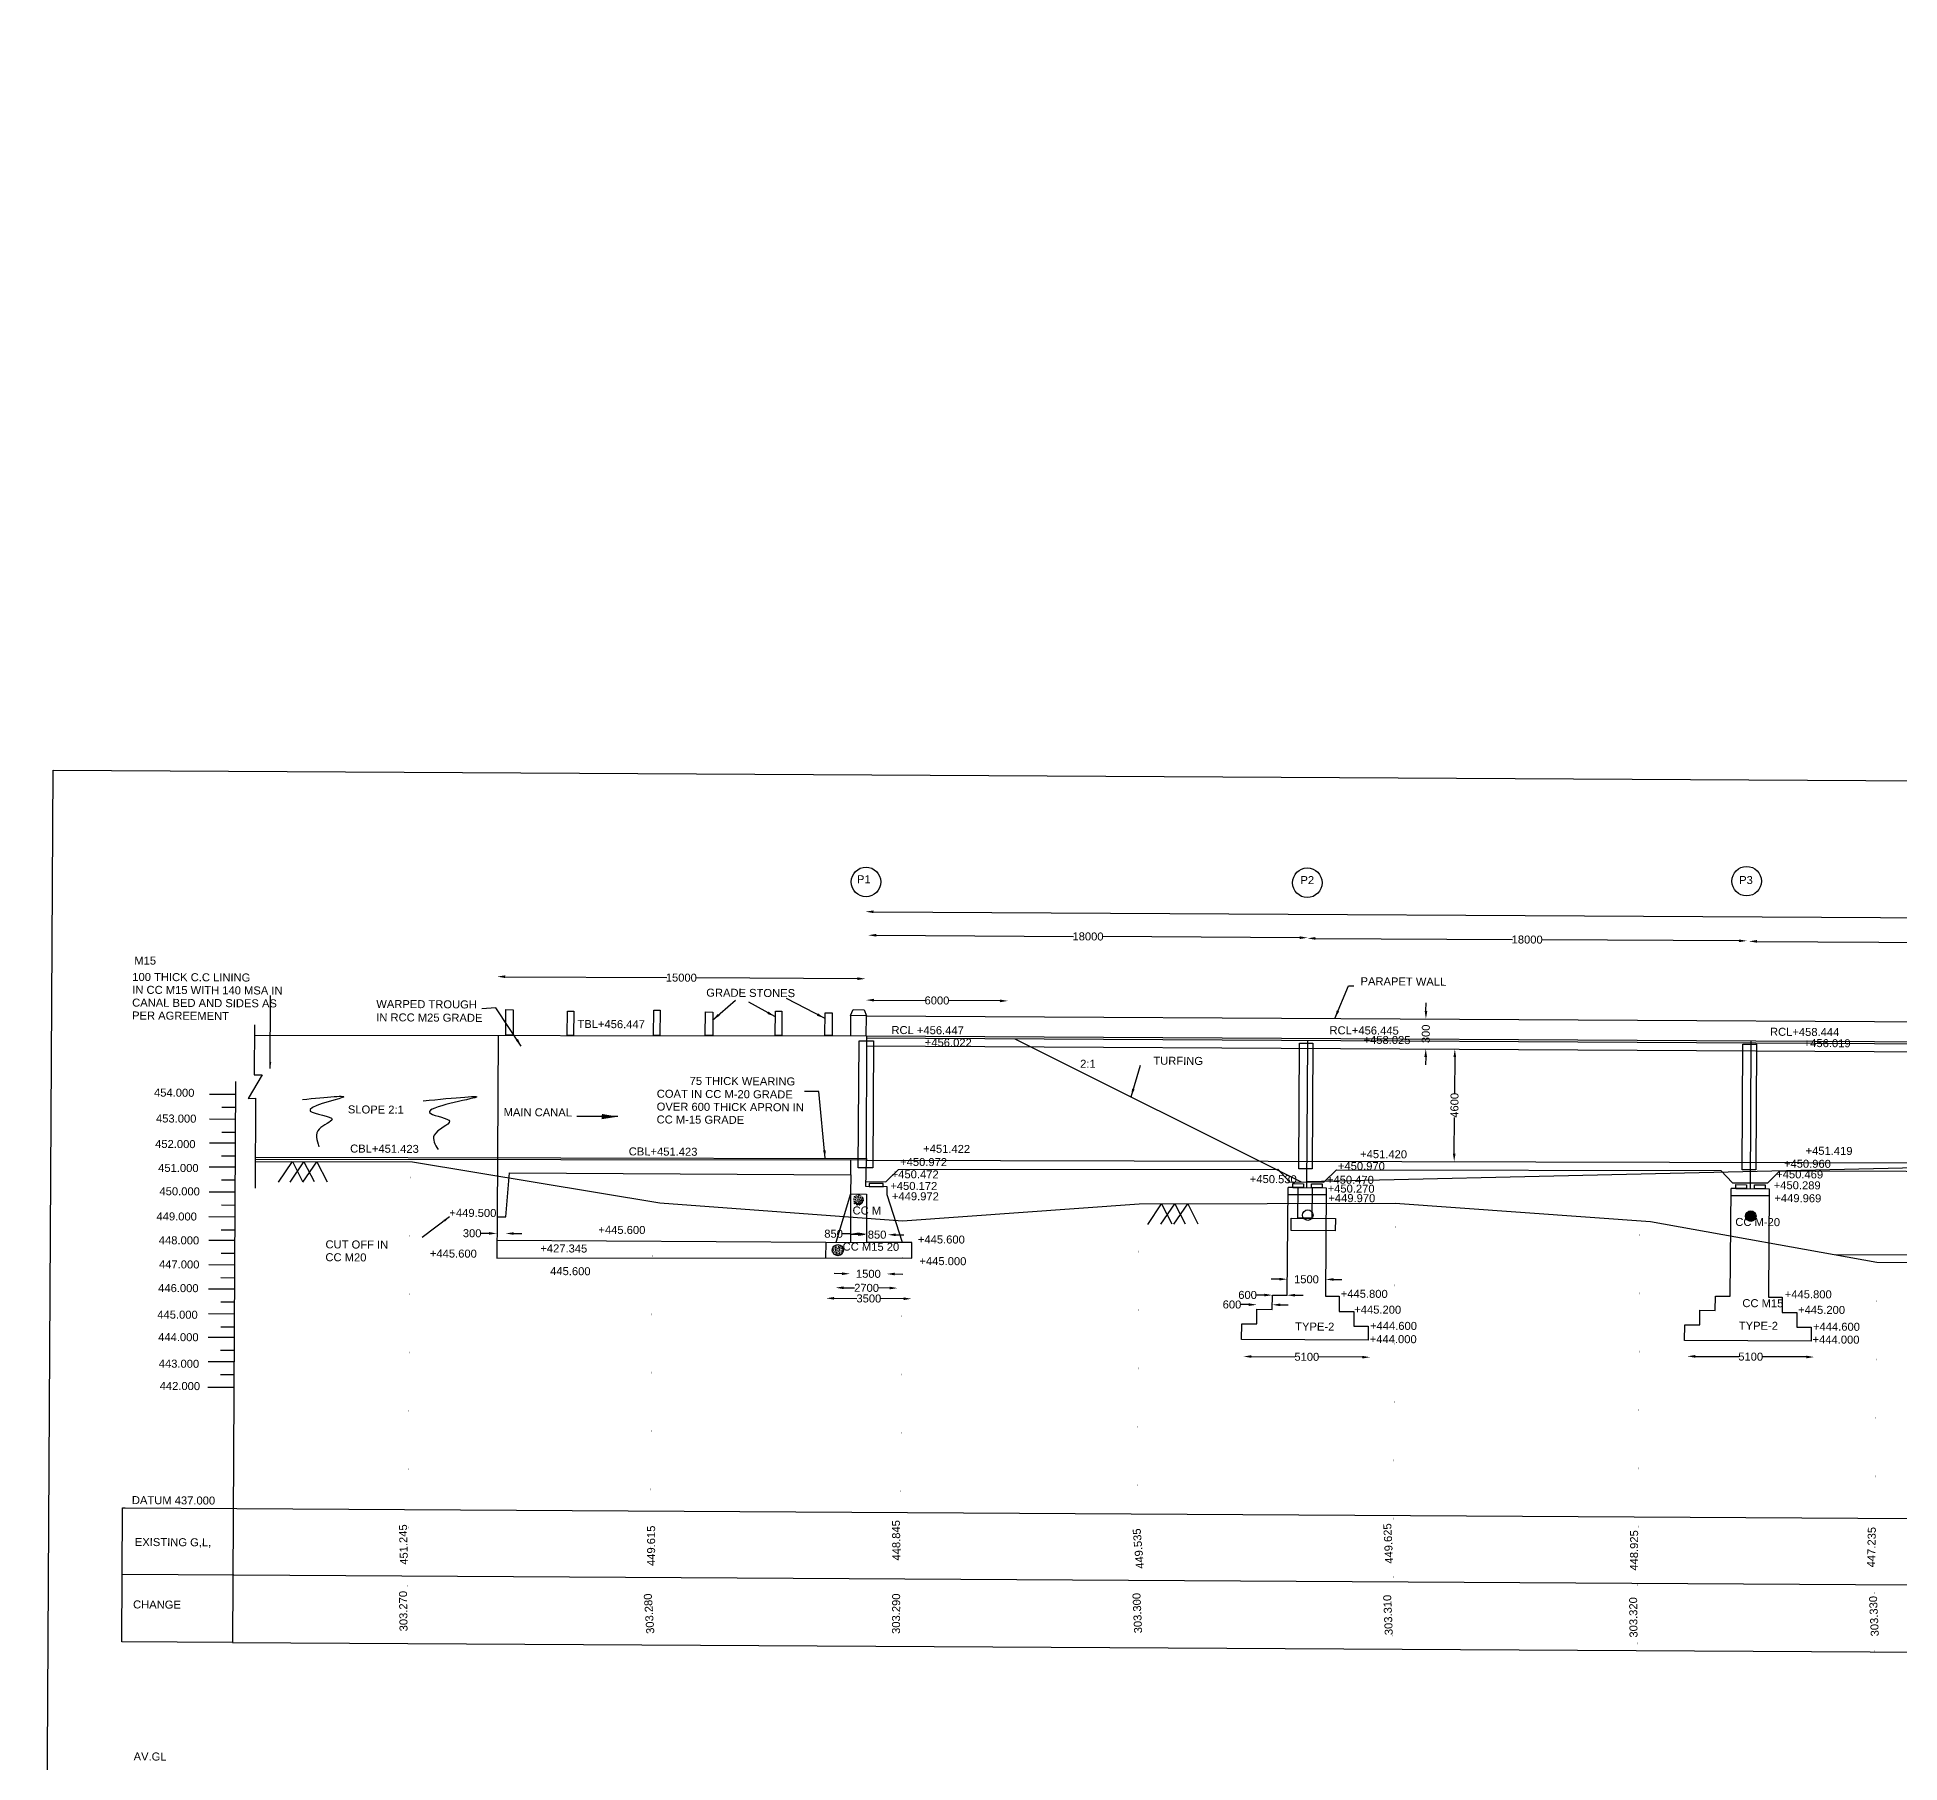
# Model space of a CAD drawing. Header units: millimetres. Extents: x 2223141 to 3632083, y 4645294 to 5984828.
# Drawn here: x 2223141 to 2572992, y 4989509 to 5313484 of the extents above; entities that cross this region are included whole.
import ezdxf

# ---------------------------------------------------------------- set-up
doc = ezdxf.new("R2010")
doc.units = ezdxf.units.MM
doc.header["$MEASUREMENT"] = 0
doc.linetypes.add('ACAD_ISO02W100', pattern=[15, 12, -3])
for name, color, linetype in [('DIMENSIONS', 7, 'Continuous'), ('DRAWING', 2, 'Continuous'), ('TEXT', 7, 'Continuous')]:
    doc.layers.add(name, color=color, linetype=linetype)
doc.styles.get("Standard").update_dxf_attribs({"font": 'arial.ttf', "height": 1500})
doc.dimstyles.get("Standard").update_dxf_attribs({"dimtxt": 1500, "dimasz": 1500, "dimexe": 0.18, "dimexo": 0.0625, "dimgap": 0.09, "dimtad": 0, "dimdec": 0, "dimzin": 0, "dimdsep": 46, "dimtxsty": 'Standard', "dimcen": 0.09, "dimse1": 1, "dimse2": 1, "dimadec": 0, "dimazin": 0, "dimtfac": 1, "dimtdec": 0, "dimtofl": 0, "dimtmove": 0, "dimatfit": 3, "dimfxl": 1, "dimtolj": 1, "dimtzin": 0, "dimarcsym": 0})
pattern_1 = [(49.6725624, (-39489.96, -892094.42), (359.207852, -33.496209), [37.579816, -413.377978]), (354.6725624, (-39489.96, -892094.4), (-67.368292, 377.287722), [30.063853, -330.702383]), (100.124007, (-39460.02, -892097.2), (291.839559, 343.791508), [31.93793, -351.317223]), (45.8567624, (-39489.4, -891994.2), (534.273744, -85.990478), [56.369724, -620.06697]), (96.308198, (-39444.86, -892001.37), (471.107395, 485.4116), [47.90692, -526.97613]), (350.856726, (-39489.4, -891994.2), (471.107394, 485.4116), [45.09578, -496.053575]), (20.6725624, (-39439.42, -892019.54), (297.930982, -203.443867), [37.579816, -413.377978]), (325.6725624, (-39439.42, -892019.54), (123.991081, 362.644073), [30.063853, -330.702383]), (71.124007, (-39414.6, -892036.5), (421.92206, 159.200205), [31.937928, -351.317223]), (37.1725624, (-39489.96, -892094.42), (7.04601, 166.7636544), [0, -326.693869, 0, -335.713025, 0, -331.9550433]), (7.1725624, (-39489.96, -892094.42), (132.9419764, 196.869069), [0, -191.4065306, 0, -319.177906, 0, -126.5187146]), (327.1725624, (-39601.69, -892093.78), (267.410367, -12.8298542), [0, -125.266054, 0, -390.830089, 0, -518.601464]), (317.1725624, (-39651.8, -892093.5), (292.4956, 48.488253), [0, -162.84587, 0, -259.551264, 0, -368.282199])]
pattern_2 = [(49.6725624, (-123935.55, -889203.26), (359.207852, -33.496209), [37.579816, -413.377978]), (354.6725624, (-123935.55, -889203.26), (-67.368292, 377.287722), [30.063853, -330.702383]), (100.124007, (-123905.6, -889206.05), (291.839559, 343.791508), [31.93793, -351.317223]), (45.8567624, (-123934.97, -889103.05), (534.273744, -85.990478), [56.369724, -620.06697]), (96.308198, (-123890.45, -889110.2), (471.107395, 485.4116), [47.90692, -526.97613]), (350.856726, (-123935, -889103.05), (471.107394, 485.4116), [45.09578, -496.053575]), (20.6725624, (-123885, -889128.4), (297.930982, -203.443867), [37.579816, -413.377978]), (325.6725624, (-123885, -889128.4), (123.991081, 362.644073), [30.063853, -330.702383]), (71.124007, (-123860.18, -889145.34), (421.92206, 159.200205), [31.937928, -351.317223]), (37.1725624, (-123935.55, -889203.26), (7.04601, 166.7636544), [0, -326.693869, 0, -335.713025, 0, -331.955043]), (7.1725624, (-123935.55, -889203.26), (132.9419764, 196.869069), [0, -191.4065306, 0, -319.177906, 0, -126.5187146]), (327.1725624, (-124047.28, -889202.62), (267.410367, -12.8298542), [0, -125.266054, 0, -390.830089, 0, -518.601464]), (317.1725624, (-124097.39, -889202.34), (292.4956, 48.488253), [0, -162.84587, 0, -259.551264, 0, -368.282199])]

# ---------------------------------------------------------------- blocks, each defined once
blk = doc.blocks.new('*D54')
at = {"layer": 'Defpoints', "color": 0}
for p in [(2309531, 5136709), (2378713, 5136484), (2378715, 5136712)]:
    blk.add_point(p, dxfattribs=at)
at = {"layer": 'DIMENSIONS', "color": 0, "lineweight": -2}
for p, q in [((2311034, 5137099), (2341375, 5136926)), ((2377215, 5136721), (2346874, 5136894))]:
    blk.add_line(p, q, dxfattribs=at)
at = {"layer": 'DIMENSIONS', "color": 0}
for points in [[(2311035, 5137349), (2311032, 5136849), (2309534, 5137108)], [(2377216, 5136971), (2377213, 5136471), (2378715, 5136712)]]:
    blk.add_solid(points, dxfattribs=at)
at = {"layer": 'DIMENSIONS', "color": 0, "insert": (2344124, 5136910), "char_height": 1500, "attachment_point": 5, "rotation": 359.67256}
blk.add_mtext('\\A1;15000', dxfattribs=at)
blk = doc.blocks.new('*D55')
at = {"layer": 'Defpoints', "color": 0}
for p in [(2378801, 5132584), (2405481, 5132550), (2405482, 5132786)]:
    blk.add_point(p, dxfattribs=at)
at = {"layer": 'DIMENSIONS', "color": 0, "lineweight": -2}
for p, q in [((2380301, 5132694), (2389900, 5132639)), ((2403981, 5132558), (2394382, 5132613))]:
    blk.add_line(p, q, dxfattribs=at)
at = {"layer": 'DIMENSIONS', "color": 0}
for points in [[(2380303, 5132944), (2380300, 5132444), (2378801, 5132702)], [(2403982, 5132808), (2403979, 5132308), (2405481, 5132550)]]:
    blk.add_solid(points, dxfattribs=at)
at = {"layer": 'DIMENSIONS', "color": 0, "insert": (2392141, 5132626), "char_height": 1500, "attachment_point": 5, "rotation": 359.67256}
blk.add_mtext('\\A1;6000', dxfattribs=at)
blk = doc.blocks.new('*D56')
at = {"layer": 'Defpoints', "color": 0}
for p in [(2379227, 5144071), (2461797, 5143940), (2461800, 5144411)]:
    blk.add_point(p, dxfattribs=at)
at = {"layer": 'DIMENSIONS', "color": 0, "lineweight": -2}
for p, q in [((2380732, 5144875), (2417766, 5144663)), ((2460300, 5144420), (2423265, 5144632))]:
    blk.add_line(p, q, dxfattribs=at)
at = {"layer": 'DIMENSIONS', "color": 0}
for points in [[(2380733, 5145125), (2380730, 5144625), (2379232, 5144883)], [(2460301, 5144670), (2460299, 5144170), (2461800, 5144411)]]:
    blk.add_solid(points, dxfattribs=at)
at = {"layer": 'DIMENSIONS', "color": 0, "insert": (2420516, 5144647), "char_height": 1500, "attachment_point": 5, "rotation": 359.67256}
blk.add_mtext('\\A1;18000', dxfattribs=at)
blk = doc.blocks.new('*D57')
at = {"layer": 'Defpoints', "color": 0}
for p in [(2483988, 5129176), (2483956, 5123541), (2483956, 5123541)]:
    blk.add_point(p, dxfattribs=at)
at = {"layer": 'DIMENSIONS', "color": 0, "lineweight": -2}
for p, q in [((2483997, 5130676), (2484006, 5132176)), ((2483948, 5122041), (2483939, 5120541))]:
    blk.add_line(p, q, dxfattribs=at)
at = {"layer": 'DIMENSIONS', "color": 0}
for points in [[(2483747, 5130678), (2484247, 5130675), (2483988, 5129176)], [(2483698, 5122043), (2484198, 5122040), (2483956, 5123541)]]:
    blk.add_solid(points, dxfattribs=at)
at = {"layer": 'DIMENSIONS', "color": 0, "insert": (2483972, 5126359), "char_height": 1500, "attachment_point": 5, "rotation": 89.67256}
blk.add_mtext('\\A1;300', dxfattribs=at)
blk = doc.blocks.new('*D58')
at = {"layer": 'Defpoints', "color": 0}
for p in [(2489510, 5123510), (2489298, 5102389), (2489457, 5102388)]:
    blk.add_point(p, dxfattribs=at)
at = {"layer": 'DIMENSIONS', "color": 0, "lineweight": -2}
for p, q in [((2489410, 5122010), (2489371, 5115217)), ((2489306, 5103889), (2489345, 5110682))]:
    blk.add_line(p, q, dxfattribs=at)
at = {"layer": 'DIMENSIONS', "color": 0}
for points in [[(2489160, 5122012), (2489660, 5122009), (2489419, 5123510)], [(2489056, 5103890), (2489556, 5103887), (2489298, 5102389)]]:
    blk.add_solid(points, dxfattribs=at)
at = {"layer": 'DIMENSIONS', "color": 0, "insert": (2489358, 5112949), "char_height": 1500, "attachment_point": 5, "rotation": 89.67256}
blk.add_mtext('\\A1;4600', dxfattribs=at)
blk = doc.blocks.new('*D72')
at = {"layer": 'Defpoints', "color": 0}
for p in [(2378711, 5147677), (2378720, 5149302), (3304765, 5143570)]:
    blk.add_point(p, dxfattribs=at)
at = {"layer": 'DIMENSIONS', "color": 0, "lineweight": -2}
for p, q in [((2380220, 5149293), (2827813, 5146735)), ((3303267, 5144018), (2855675, 5146576))]:
    blk.add_line(p, q, dxfattribs=at)
at = {"layer": 'DIMENSIONS', "color": 0}
for points in [[(2380222, 5149543), (2380219, 5149043), (2378720, 5149302)], [(3303268, 5144268), (3303266, 5143768), (3304767, 5144009)]]:
    blk.add_solid(points, dxfattribs=at)
at = {"layer": 'DIMENSIONS', "color": 0, "insert": (2841744, 5146655), "char_height": 1500, "attachment_point": 5, "rotation": 359.67256}
blk.add_mtext('\\A1;198000 (11 SPANS OF 18000', dxfattribs=at)
blk = doc.blocks.new('*D80')
at = {"layer": 'Defpoints', "color": 0}
for p in [(2533064, 5065288), (2533067, 5065818), (2556930, 5065303)]:
    blk.add_point(p, dxfattribs=at)
at = {"layer": 'DIMENSIONS', "color": 0, "lineweight": -2}
for p, q in [((2534567, 5065810), (2542762, 5065763)), ((2555432, 5065690), (2547237, 5065737))]:
    blk.add_line(p, q, dxfattribs=at)
at = {"layer": 'DIMENSIONS', "color": 0}
for points in [[(2534568, 5066060), (2534565, 5065560), (2533067, 5065818)], [(2555434, 5065940), (2555431, 5065440), (2556932, 5065682)]]:
    blk.add_solid(points, dxfattribs=at)
at = {"layer": 'DIMENSIONS', "color": 0, "insert": (2544999, 5065750), "char_height": 1500, "attachment_point": 5, "rotation": 359.67256}
blk.add_mtext('\\A1;5100', dxfattribs=at)
blk = doc.blocks.new('*D81')
at = {"layer": 'Defpoints', "color": 0}
for p in [(2449721, 5065653), (2449722, 5065787), (2473510, 5065048)]:
    blk.add_point(p, dxfattribs=at)
at = {"layer": 'DIMENSIONS', "color": 0, "lineweight": -2}
for p, q in [((2451222, 5065778), (2459380, 5065732)), ((2472013, 5065660), (2463855, 5065706))]:
    blk.add_line(p, q, dxfattribs=at)
at = {"layer": 'DIMENSIONS', "color": 0}
for points in [[(2451223, 5066028), (2451220, 5065528), (2449722, 5065787)], [(2472015, 5065910), (2472012, 5065410), (2473513, 5065651)]]:
    blk.add_solid(points, dxfattribs=at)
at = {"layer": 'DIMENSIONS', "color": 0, "insert": (2461617, 5065719), "char_height": 1500, "attachment_point": 5, "rotation": 359.67256}
blk.add_mtext('\\A1;5100', dxfattribs=at)
blk = doc.blocks.new('*D82')
at = {"layer": 'Defpoints', "color": 0}
for p in [(2452216, 5074651), (2452221, 5075510), (2455131, 5074635)]:
    blk.add_point(p, dxfattribs=at)
at = {"layer": 'DIMENSIONS', "color": 0, "lineweight": -2}
for p, q in [((2450721, 5075519), (2449221, 5075527)), ((2456636, 5075485), (2458136, 5075476))]:
    blk.add_line(p, q, dxfattribs=at)
at = {"layer": 'DIMENSIONS', "color": 0}
for points in [[(2450722, 5075769), (2450719, 5075269), (2452221, 5075510)], [(2456638, 5075735), (2456635, 5075235), (2455136, 5075493)]]:
    blk.add_solid(points, dxfattribs=at)
at = {"layer": 'DIMENSIONS', "color": 0, "insert": (2447562, 5075537), "char_height": 1500, "attachment_point": 5, "rotation": 359.67256}
blk.add_mtext('\\A1;600', dxfattribs=at)
blk = doc.blocks.new('*D83')
at = {"layer": 'Defpoints', "color": 0}
for p in [(2455147, 5077311), (2455147, 5077311), (2457903, 5077295)]:
    blk.add_point(p, dxfattribs=at)
at = {"layer": 'DIMENSIONS', "color": 0, "lineweight": -2}
for p, q in [((2453647, 5077319), (2452147, 5077328)), ((2459403, 5077286), (2460903, 5077278))]:
    blk.add_line(p, q, dxfattribs=at)
at = {"layer": 'DIMENSIONS', "color": 0}
for points in [[(2453648, 5077569), (2453645, 5077069), (2455147, 5077311)], [(2459405, 5077536), (2459402, 5077036), (2457903, 5077295)]]:
    blk.add_solid(points, dxfattribs=at)
at = {"layer": 'DIMENSIONS', "color": 0, "insert": (2450488, 5077337), "char_height": 1500, "attachment_point": 5, "rotation": 359.67256}
blk.add_mtext('\\A1;600', dxfattribs=at)
blk = doc.blocks.new('*D84')
at = {"layer": 'Defpoints', "color": 0}
for p in [(2457933, 5080296), (2465164, 5080255), (2465164, 5080255)]:
    blk.add_point(p, dxfattribs=at)
at = {"layer": 'DIMENSIONS', "color": 0, "lineweight": -2}
for p, q in [((2456433, 5080305), (2454933, 5080313)), ((2466664, 5080246), (2468164, 5080238))]:
    blk.add_line(p, q, dxfattribs=at)
at = {"layer": 'DIMENSIONS', "color": 0}
for points in [[(2456434, 5080555), (2456431, 5080055), (2457933, 5080296)], [(2466666, 5080496), (2466663, 5079996), (2465164, 5080255)]]:
    blk.add_solid(points, dxfattribs=at)
at = {"layer": 'DIMENSIONS', "color": 0, "insert": (2461549, 5080275), "char_height": 1500, "attachment_point": 5, "rotation": 359.67256}
blk.add_mtext('\\A1;1500', dxfattribs=at)
blk = doc.blocks.new('*D85')
at = {"layer": 'Defpoints', "color": 0}
for p in [(2371323, 5076484), (2371324, 5076715), (2387372, 5076392)]:
    blk.add_point(p, dxfattribs=at)
at = {"layer": 'DIMENSIONS', "color": 0, "lineweight": -2}
for p, q in [((2372824, 5076707), (2377112, 5076682)), ((2385874, 5076632), (2381586, 5076657))]:
    blk.add_line(p, q, dxfattribs=at)
at = {"layer": 'DIMENSIONS', "color": 0}
for points in [[(2372825, 5076957), (2372823, 5076457), (2371324, 5076715)], [(2385875, 5076882), (2385872, 5076382), (2387374, 5076624)]]:
    blk.add_solid(points, dxfattribs=at)
at = {"layer": 'DIMENSIONS', "color": 0, "insert": (2379349, 5076669), "char_height": 1500, "attachment_point": 5, "rotation": 359.67256}
blk.add_mtext('\\A1;3500', dxfattribs=at)
blk = doc.blocks.new('*D86')
at = {"layer": 'Defpoints', "color": 0}
for p in [(2373098, 5078698), (2373098, 5078605), (2384740, 5078399)]:
    blk.add_point(p, dxfattribs=at)
at = {"layer": 'DIMENSIONS', "color": 0, "lineweight": -2}
for p, q in [((2374598, 5078689), (2376670, 5078677)), ((2383241, 5078640), (2381170, 5078652))]:
    blk.add_line(p, q, dxfattribs=at)
at = {"layer": 'DIMENSIONS', "color": 0}
for points in [[(2374600, 5078939), (2374597, 5078439), (2373098, 5078698)], [(2383243, 5078890), (2383240, 5078390), (2384741, 5078631)]]:
    blk.add_solid(points, dxfattribs=at)
at = {"layer": 'DIMENSIONS', "color": 0, "insert": (2378920, 5078664), "char_height": 1500, "attachment_point": 5, "rotation": 359.67256}
blk.add_mtext('\\A1;2700', dxfattribs=at)
blk = doc.blocks.new('*D87')
at = {"layer": 'Defpoints', "color": 0}
for p in [(2375805, 5081509), (2382715, 5081284), (2382715, 5081284)]:
    blk.add_point(p, dxfattribs=at)
at = {"layer": 'DIMENSIONS', "color": 0, "lineweight": -2}
for p, q in [((2374304, 5081332), (2372804, 5081341)), ((2384215, 5081275), (2385715, 5081267))]:
    blk.add_line(p, q, dxfattribs=at)
at = {"layer": 'DIMENSIONS', "color": 0}
for points in [[(2374305, 5081582), (2374302, 5081082), (2375804, 5081323)], [(2384217, 5081525), (2384214, 5081025), (2382715, 5081284)]]:
    blk.add_solid(points, dxfattribs=at)
at = {"layer": 'DIMENSIONS', "color": 0, "insert": (2379259, 5081304), "char_height": 1500, "attachment_point": 5, "rotation": 359.67256}
blk.add_mtext('\\A1;1500', dxfattribs=at)
blk = doc.blocks.new('*D88')
at = {"layer": 'Defpoints', "color": 0}
for p in [(2378893, 5088600), (2382900, 5088646), (2382900, 5088646)]:
    blk.add_point(p, dxfattribs=at)
at = {"layer": 'DIMENSIONS', "color": 0, "lineweight": -2}
for p, q in [((2377393, 5088678), (2375893, 5088686)), ((2384400, 5088638), (2385900, 5088629))]:
    blk.add_line(p, q, dxfattribs=at)
at = {"layer": 'DIMENSIONS', "color": 0}
for points in [[(2377395, 5088928), (2377392, 5088428), (2378893, 5088669)], [(2384401, 5088888), (2384398, 5088388), (2382900, 5088646)]]:
    blk.add_solid(points, dxfattribs=at)
at = {"layer": 'DIMENSIONS', "color": 0, "insert": (2380897, 5088658), "char_height": 1500, "attachment_point": 5, "rotation": 359.67256}
blk.add_mtext('\\A1;850', dxfattribs=at)
blk = doc.blocks.new('*D89')
at = {"layer": 'Defpoints', "color": 0}
for p in [(2380984, 5981675), (2375881, 5088811), (2378893, 5088600)]:
    blk.add_point(p, dxfattribs=at)
at = {"layer": 'DIMENSIONS', "color": 0, "lineweight": -2}
for p, q in [((2375881, 5088811), (2374382, 5088820)), ((2377394, 5088803), (2377381, 5088803))]:
    blk.add_line(p, q, dxfattribs=at)
at = {"layer": 'DIMENSIONS', "color": 0}
for points in [[(2377383, 5089053), (2377380, 5088553), (2375881, 5088811)], [(2377395, 5089053), (2377393, 5088553), (2378894, 5088794)]]:
    blk.add_solid(points, dxfattribs=at)
at = {"layer": 'DIMENSIONS', "color": 0, "insert": (2372726, 5088829), "char_height": 1500, "attachment_point": 5, "rotation": 359.67256}
blk.add_mtext('\\A1;850', dxfattribs=at)
blk = doc.blocks.new('*D90')
at = {"layer": 'Defpoints', "color": 0}
for p in [(2309504, 5092003), (2311158, 5091993), (2309486, 5088891)]:
    blk.add_point(p, dxfattribs=at)
at = {"layer": 'DIMENSIONS', "color": 0, "lineweight": -2}
for p, q in [((2307986, 5088900), (2306486, 5088908)), ((2312641, 5088873), (2314141, 5088865))]:
    blk.add_line(p, q, dxfattribs=at)
at = {"layer": 'DIMENSIONS', "color": 0}
for points in [[(2307987, 5089150), (2307984, 5088650), (2309486, 5088891)], [(2312642, 5089123), (2312639, 5088623), (2311141, 5088882)]]:
    blk.add_solid(points, dxfattribs=at)
at = {"layer": 'DIMENSIONS', "color": 0, "insert": (2304832, 5088918), "char_height": 1500, "attachment_point": 5, "rotation": 359.67256}
blk.add_mtext('\\A1;300', dxfattribs=at)
blk = doc.blocks.new('*D91')
at = {"layer": 'Defpoints', "color": 0}
for p in [(2461717, 5143484), (2544287, 5143352), (2544290, 5143824)]:
    blk.add_point(p, dxfattribs=at)
at = {"layer": 'DIMENSIONS', "color": 0, "lineweight": -2}
for p, q in [((2463222, 5144287), (2500257, 5144076)), ((2542790, 5143833), (2505755, 5144044))]:
    blk.add_line(p, q, dxfattribs=at)
at = {"layer": 'DIMENSIONS', "color": 0}
for points in [[(2463223, 5144537), (2463220, 5144037), (2461722, 5144296)], [(2542792, 5144083), (2542789, 5143583), (2544290, 5143824)]]:
    blk.add_solid(points, dxfattribs=at)
at = {"layer": 'DIMENSIONS', "color": 0, "insert": (2503006, 5144060), "char_height": 1500, "attachment_point": 5, "rotation": 359.67256}
blk.add_mtext('\\A1;18000', dxfattribs=at)
blk = doc.blocks.new('*D92')
at = {"layer": 'Defpoints', "color": 0}
for p in [(2544644, 5142924), (2627216, 5143264), (2627214, 5142792)]:
    blk.add_point(p, dxfattribs=at)
at = {"layer": 'DIMENSIONS', "color": 0, "lineweight": -2}
for p, q in [((2546148, 5143727), (2583183, 5143516)), ((2625716, 5143273), (2588682, 5143484))]:
    blk.add_line(p, q, dxfattribs=at)
at = {"layer": 'DIMENSIONS', "color": 0}
for points in [[(2546150, 5143977), (2546147, 5143477), (2544648, 5143736)], [(2625718, 5143523), (2625715, 5143023), (2627216, 5143264)]]:
    blk.add_solid(points, dxfattribs=at)
at = {"layer": 'DIMENSIONS', "color": 0, "insert": (2585932, 5143500), "char_height": 1500, "attachment_point": 5, "rotation": 359.67256}
blk.add_mtext('\\A1;18000', dxfattribs=at)
blk = doc.blocks.new('*D157')
at = {"layer": 'Defpoints', "color": 0}
for p in [(2392793, 5695331), (2371704, 4801783), (2387689, 4802179)]:
    blk.add_point(p, dxfattribs=at)
at = {"layer": 'DIMENSIONS', "color": 0, "lineweight": -2}
for p, q in [((2373207, 4802262), (2377460, 4802237)), ((2386189, 4802188), (2381935, 4802212))]:
    blk.add_line(p, q, dxfattribs=at)
at = {"layer": 'DIMENSIONS', "color": 0}
for points in [[(2373208, 4802512), (2373205, 4802012), (2371707, 4802270)], [(2386190, 4802438), (2386187, 4801938), (2387689, 4802179)]]:
    blk.add_solid(points, dxfattribs=at)
at = {"layer": 'DIMENSIONS', "color": 0, "insert": (2379698, 4802225), "char_height": 1500, "attachment_point": 5, "rotation": 359.67256}
blk.add_mtext('\\A1;5600', dxfattribs=at)

msp = doc.modelspace()

# ---------------------------------------------------------------- hatches: boundary and pattern name
at = {"layer": 'DRAWING'}
h = msp.add_hatch(dxfattribs=at)
h.set_pattern_fill('AR-CONC', color=0, scale=50.106422, angle=-0.327438)
h.set_pattern_definition(pattern_2)
h.paths.add_polyline_path([(2378134.8, 5095816.4, 0.7191295), (2376350.8, 5095228.8, 0.16337949), (2376548.1, 5094629.9), (2378128, 5094620.9)])
h = msp.add_hatch(dxfattribs=at)
h.set_pattern_fill('AR-CONC', color=0, scale=50.106422, angle=-0.327438)
h.set_pattern_definition(pattern_2)
h.paths.add_polyline_path([(2378128, 5094620.9), (2376548.1, 5094629.9, 0.49731944)])
h = msp.add_hatch(dxfattribs=at)
h.set_pattern_fill('AR-CONC', color=0, scale=50.106422, angle=-0.327438)
h.set_pattern_definition(pattern_2)
h.paths.add_polyline_path([(2378332.1, 5095217.5, 0.16337949), (2378134.8, 5095816.4), (2378128, 5094620.9, 0.16337949)])
h = msp.add_hatch(dxfattribs=at)
h.set_pattern_fill('AR-CONC', color=0, scale=50.106422, angle=-0.327438)
h.set_pattern_definition(pattern_1)
h.paths.add_polyline_path([(2545995.3, 5092147.2, 1), (2544014, 5092147.2, 1)])
h.paths.add_polyline_path([(2541710.7, 5089889.8), (2550889.2, 5089837.3), (2550902.5, 5092170.5), (2541724.1, 5092223)], flags=9)
h = msp.add_hatch(dxfattribs=at)
h.set_pattern_fill('AR-CONC', color=0, scale=50.106422, angle=-0.327438)
h.set_pattern_definition(pattern_1)
h.paths.add_polyline_path([(2545995.3, 5092147.2, 1), (2544014, 5092147.2, 1)])
h.paths.add_polyline_path([(2541710.7, 5089889.8), (2550889.2, 5089837.3), (2550902.5, 5092170.5), (2541724.1, 5092223)], flags=9)
h = msp.add_hatch(dxfattribs=at)
h.set_pattern_fill('AR-CONC', color=0, scale=50.106422, angle=-0.327438)
h.set_pattern_definition(pattern_1)
h.paths.add_polyline_path([(2374566.5, 5085751.4, 1), (2372485.7, 5085751.4, 1)])

# ---------------------------------------------------------------- linework, layer by layer
at = {"layer": 'DIMENSIONS', "color": 0}
for centre in [(2378817.2, 5154889), (2461705.8, 5154735.9), (2544224.3, 5155030.2)]:
    msp.add_circle(centre, 2772.4, dxfattribs=at)
at = {"layer": 'DRAWING', "color": 0}
for points in [[(3629097, 4645293.9), (2223141.2, 4653328.8), (2226127.6, 5175893), (3632083.4, 5167858.1)], [(3629097, 4645293.9), (2223141.2, 4653328.8), (2226127.6, 5175893), (3632083.4, 5167858.1)], [(2311163.6, 5130907), (2312562.5, 5130899), (2312535, 5126095), (2311136.2, 5126103)], [(2322714.1, 5130645.3), (2323917.4, 5130638.5), (2323891.3, 5126082.6), (2322688.1, 5126089.4)], [(2338951.1, 5130831.9), (2340126, 5130825.2), (2340098.8, 5126064.7), (2338923.9, 5126071.5)], [(2348655, 5130469.1), (2350053.7, 5130461.1), (2350028.5, 5126053.8), (2348629.8, 5126061.8)], [(2361792.1, 5130643), (2363022.7, 5130635.9), (2362996.4, 5126039.6), (2361765.8, 5126046.6)], [(2371132.5, 5130310.2), (2372474.3, 5130302.5), (2372449.9, 5126029.2), (2371108.1, 5126036.9)], [(2377508.8, 5125082.9), (2380236.1, 5125067.3), (2380099.8, 5101223), (2377372.5, 5101238.6)], [(2460228.7, 5124615.1), (2462772.7, 5124600.6), (2462637.8, 5100991.8), (2460093.7, 5101006.3)], [(2543538.9, 5124429.8), (2546082.9, 5124415.2), (2545948, 5100806.4), (2543404, 5100820.9)], [(2379422.1, 5097684.9), (2382061.6, 5097669.8), (2382065, 5098260.1), (2379425.5, 5098275.2)], [(2458988.4, 5098236.9), (2460995.4, 5098225.5), (2460991.2, 5097490), (2458984.2, 5097501.5)], [(2459987.7, 5097495.8), (2462606.5, 5097480.8), (2462573.6, 5091729.7), (2459954.9, 5091744.7)], [(2462510.4, 5098216.8), (2464517.4, 5098205.4), (2464513.2, 5097469.9), (2462506.2, 5097481.4)], [(2542206, 5098052.1), (2544213, 5098040.6), (2544208.8, 5097305.2), (2542201.8, 5097316.7)], [(2545728, 5098032), (2547735, 5098020.5), (2547730.8, 5097285.1), (2545723.8, 5097296.5)], [(2458705.1, 5091751.8), (2466975.4, 5091704.6), (2466962.1, 5089376.8), (2458691.8, 5089424.1)]]:
    msp.add_lwpolyline(points, close=True, dxfattribs=at)
for points in [[(2378854.9, 5126022.2), (2378876.4, 5129776.9), (2375931.3, 5129793.8), (2375927.1, 5126025.4)], [(2375931.3, 5129793.8), (2376401.5, 5130912.4), (2378480.3, 5130900.5), (2378876.4, 5129776.9)], [(2378876.4, 5129776.9), (2601680.5, 5128503.6), (3303989.8, 5124842.1)], [(2263967.3, 5128087.6), (2263913.4, 5118661), (2265366.4, 5118652.7), (2262738.9, 5114205.6), (2264166.1, 5114260.8), (2264069.6, 5097370.1)], [(2263956.2, 5126148.4), (2378854.9, 5126022.2)], [(2264102.9, 5103189.1), (2378928.9, 5102982.3), (2378954.2, 5126022)], [(2309698.5, 5126098.2), (2309503.6, 5092002.6), (2311158.4, 5091993.1), (2311824.8, 5100276.5), (2375958.5, 5099910), (2375960.7, 5102669.9)], [(2378852.6, 5125616.7), (2601656.7, 5124343.4), (3303966, 5120681.8)], [(2378854.9, 5126022.2), (2601659, 5124748.8), (3303968.3, 5121087.3)], [(2406790.5, 5125457), (2460549.1, 5098559.3)], [(2378844.2, 5124142.1), (2601648.3, 5122868.8), (3303957.6, 5119207.2)], [(2461628.3, 5097486.4), (2461786.4, 5125142.7)], [(2544938.5, 5097301), (2545096.6, 5124957.3)], [(3303916, 5121144.5), (3062089.8, 5112325.5), (2461597.1, 5098551.2)], [(2260387.1, 5114969.2), (2255526.4, 5114997)], [(2260401.2, 5117431.1), (2259799.3, 5012106.9), (3457205.5, 5005263.9), (3458000.1, 5094298.5)], [(2260373.2, 5112522.2), (2257830.9, 5112536.7)], [(2260360.4, 5110294.8), (2255499.7, 5110322.6)], [(2260346.4, 5107847.7), (2257804.2, 5107862.3)], [(2260334.9, 5105819.9), (2255474.1, 5105847.7)], [(2260309.2, 5101325.8), (2255448.4, 5101353.6)], [(2260320.9, 5103372.9), (2257778.6, 5103387.4)], [(2264098.3, 5102386.2), (2293611.2, 5102320), (2340113.8, 5094622.4), (2385645.9, 5091231.9), (2430113, 5094445.3), (2478236.7, 5094590.4), (2526172.5, 5091132.2), (2568666.3, 5083524.2), (2614985.6, 5083372.7), (2661594.8, 5076209), (2709251.3, 5073066.9), (2758358.2, 5080758.2), (2803535.1, 5083005.2), (2849570.3, 5081459.6), (2901771.1, 5075733.6), (2943531.5, 5074561.9), (2989346.6, 5076247.1), (3036738.9, 5089891.1)], [(2378928.9, 5102982.3), (2378927.1, 5102667.5), (2264100.4, 5102760.1)], [(2268468.7, 5098507.9), (2271061, 5102370.6), (2272984.4, 5098620.9)], [(2270653.1, 5098503), (2273245.4, 5102365.7), (2275168.7, 5098616)], [(2273054.5, 5098497.6), (2275646.8, 5102360.3), (2277570.1, 5098610.6)], [(2385645.9, 5087177.7), (2382759.4, 5096149), (2382768, 5097665.8), (2378785.5, 5097688.5), (2378927.1, 5102667.5)], [(2378812.1, 5098624.8), (2382569.4, 5098603.4), (2384922, 5100917.7), (2456153.1, 5100954), (2458377.6, 5098576.2), (2464816.5, 5098526.1), (2467207.8, 5100848.1), (2539370.5, 5100717.1), (2541595.2, 5098391.4), (2548181.4, 5098393.5), (2550464.3, 5100622), (2621671.7, 5100478.3)], [(2378927.1, 5102667.5), (3133120.1, 5100758.8), (3303546.7, 5097780.3)], [(2260295.2, 5098878.7), (2257752.9, 5098893.3)], [(2375944.9, 5099910.1), (2375924.3, 5096305.1), (2378936.8, 5096287.8), (2378884.5, 5087147.3), (2371242.7, 5087191), (2371226.3, 5084309.5), (2387392, 5084217.1), (2387408.8, 5087167.6), (2378884.9, 5087216.3)], [(2458984.2, 5097501.5), (2465262.7, 5097465.6), (2465146.5, 5077127.8), (2467688.4, 5077113.2), (2467671.9, 5074228.6), (2470443.4, 5074212.7), (2470427.7, 5071472), (2473160.5, 5071456.4), (2473145.7, 5068862.7), (2449369.9, 5068998.5), (2449386.7, 5071926.8), (2452200.2, 5071910.8), (2452215.8, 5074651.3), (2455131.5, 5074634.7), (2455146.8, 5077310.6), (2457903.4, 5077294.8), (2458101.2, 5097506.6)], [(2458984.2, 5097501.5), (2458101.2, 5097506.6)], [(2542201.8, 5097316.7), (2548480.4, 5097280.8), (2548364.1, 5076942.9), (2550906, 5076928.4), (2550889.5, 5074043.7), (2553661, 5074027.9), (2553645.3, 5071287.2), (2556378.1, 5071271.6), (2556363.3, 5068677.8), (2532587.5, 5068813.7), (2532604.3, 5071742), (2535417.8, 5071725.9), (2535433.5, 5074466.5), (2538349.1, 5074449.8), (2538364.4, 5077125.7), (2541121, 5077110), (2541318.8, 5097321.7)], [(2542201.8, 5097316.7), (2541318.8, 5097321.7)], [(2260282.2, 5096610.1), (2255421.5, 5096637.9)], [(2260268.2, 5094163), (2257726, 5094177.6)], [(2375924.3, 5096305.1), (2373176.3, 5087179.9)], [(2375924.3, 5096305.1), (2375872.1, 5087164.5)], [(2431750.6, 5090595.4), (2434342.9, 5094458.1), (2436266.2, 5090708.3)], [(2434220.9, 5090602.8), (2436813.2, 5094465.5), (2438736.6, 5090715.8)], [(2436656.7, 5090610.2), (2439248.9, 5094472.9), (2441172.3, 5090723.1)], [(2458088.7, 5096225.2), (2465255.4, 5096184.2)], [(2541306.3, 5096040.3), (2548473, 5095999.4)], [(2260255.7, 5091964.4), (2255394.9, 5091992.1)], [(2309503.6, 5092002.6), (2309459.2, 5084232.5), (2371226.3, 5084309.5)], [(2260230.5, 5087554.7), (2255369.7, 5087582.5)], [(2260241.7, 5089517.3), (2257699.4, 5089531.8)], [(2371242.7, 5087191), (2309478.2, 5087543.9)], [(2260216.5, 5085107.6), (2257674.2, 5085122.2)], [(2560899.7, 5084914.7), (3015032.3, 5083641.9)], [(2260204.2, 5082960.2), (2255343.5, 5082987.9)], [(2260190.2, 5080513.1), (2257648, 5080527.6)], [(2260178.3, 5078428.7), (2255317.6, 5078456.5)], [(2260151.6, 5073755), (2255290.8, 5073782.8)], [(2260164.3, 5075981.6), (2257622.1, 5075996.2)], [(2260126.4, 5069350.3), (2255265.7, 5069378)], [(2260137.6, 5071308), (2257595.4, 5071322.5)], [(2260112.5, 5066903.2), (2257570.2, 5066917.7)], [(2260100.3, 5064769), (2255239.5, 5064796.8)], [(2260086.3, 5062322), (2257544, 5062336.5)], [(2260072.6, 5059932.8), (2255211.9, 5059960.6)], [(2259799.3, 5012106.9), (2239035.1, 5012225.6), (2239185.4, 5037386.7), (2239625.9, 5037384.1)], [(2239625.9, 5037384.1), (3457427.3, 5030110.6)], [(2239111.1, 5024936.1), (3457356.1, 5017659.9)]]:
    msp.add_lwpolyline(points, dxfattribs=at)
at = {"layer": 'DRAWING', "color": 0, "linetype": 'ACAD_ISO02W100', "ltscale": 300, "const_width": 2}
for points in [[(2293206.2, 5102320.9), (2292689.5, 5011919)], [(2338704.9, 5094855.6), (2338229.4, 5011658.7)], [(2430113, 5094445.3), (2429636.9, 5011136.3)], [(2478236.7, 5094590.4), (2477758.2, 5010861.3)], [(2385645.9, 5091231.9), (2385189.6, 5011390.4)], [(2524184.3, 5091275.6), (2523723.2, 5010598.6)], [(2568666.3, 5083524.2), (2568248.1, 5010344.2)]]:
    msp.add_lwpolyline(points, dxfattribs=at)
at = {"layer": 'DRAWING', "color": 0}
for centre, radius in [((2461787, 5092332), 990.7), ((2545004.6, 5092147.2), 990.7), ((2373526.1, 5085751.4), 1040.4)]:
    msp.add_circle(centre, radius, dxfattribs=at)
for points in [[(2272958.6, 5114037.5), (2280443.2, 5114394.1), (2274431.2, 5111860.6), (2278534.9, 5110296.4), (2276068.4, 5108484.5), (2276049.5, 5105174.8)], [(2295633.5, 5113793.7), (2305347, 5114365.9), (2297047.7, 5111389), (2300580.9, 5109942.2), (2297710, 5107333.6), (2298437.2, 5104647.4)]]:
    msp.add_spline(points, degree=3, dxfattribs=at)

# ---------------------------------------------------------------- texts
at = {"layer": 'TEXT', "color": 0}
for s, height, rotation, p in [('P1', 1503.19, 359.672562, (2377112.3, 5154643.6)), ('P2', 1503.19, 359.672562, (2460408.5, 5154491.5)), ('P3', 1503.19, 359.672562, (2542821.3, 5154502.1)), ('M15', 1503.19, 359.672562, (2241370.7, 5139385.9)), ('100 THICK C.C LINING ', 1503.193, 359.672562, (2240992.2, 5136311.1)), ('PARAPET WALL', 1503.193, 359.672562, (2471704.6, 5135491.5)), ('CANAL BED AND SIDES AS ', 1503.193, 359.672562, (2240964.6, 5131481.7)), ('IN CC M15 WITH 140 MSA IN ', 1503.193, 359.672562, (2240978.4, 5133896.4)), ('GRADE STONES', 1503.193, 359.672562, (2348802.5, 5133351.5)), ('PER AGREEMENT', 1503.193, 359.672562, (2240950.8, 5129066.9)), ('TBL+456.447', 1503.193, 359.672562, (2324607.4, 5127478.4)), ('RCL +456.447', 1503.193, 359.672562, (2383587.2, 5126336.7)), ('+456.022', 1503.19, 359.672562, (2389860.2, 5124001.3)), ('RCL+456.445', 1503.193, 359.672562, (2465870.1, 5126291.5)), ('+458.025', 1503.19, 359.672562, (2472267.3, 5124493.7)), ('RCL+458.444', 1503.193, 359.672562, (2548615.3, 5126012.3)), ('+456.019', 1503.19, 359.672562, (2554943.2, 5123894)), ('TURFING', 1503.19, 359.672562, (2432783, 5120577.7)), ('2:1', 1503.19, 359.672562, (2419031.3, 5120001.8)), ('454.000', 1503.19, 359.672562, (2245069.7, 5114588.4)), ('COAT IN CC M-20 GRADE ', 1503.193, 359.672562, (2339505.9, 5114374.7)), ('75 THICK WEARING ', 1503.193, 359.672562, (2345682, 5116792.3)), ('SLOPE 2:1', 1503.19, 359.672562, (2281485.9, 5111432.3)), ('MAIN CANAL', 1503.19, 359.672562, (2310743.6, 5110919.3)), ('OVER 600 THICK APRON IN ', 1503.193, 359.672562, (2339492.1, 5111960)), ('453.000', 1503.19, 359.672562, (2245441.3, 5109733.6)), ('CC M-15 GRADE', 1503.193, 359.672562, (2339478.3, 5109545.3)), ('452.000', 1503.19, 359.672562, (2245280.8, 5104948.4)), ('CBL+451.423', 1503.193, 359.672562, (2281910.1, 5104079.2)), ('CBL+451.423', 1503.193, 359.672562, (2334243.4, 5103545)), ('+451.422', 1503.19, 359.672562, (2389548.3, 5104046.5)), ('+451.420', 1503.19, 359.672562, (2471624.5, 5103043.2)), ('+451.419', 1503.19, 359.672562, (2555294.1, 5103671.8)), ('451.000', 1503.19, 359.672562, (2245852.2, 5100456.9)), ('+450.972', 1503.19, 359.672562, (2385217.7, 5101571.6)), ('+450.970', 1503.19, 359.672562, (2467457.3, 5100822.3)), ('+450.960', 1503.19, 359.672562, (2551236.7, 5101251.5)), ('450.000', 1503.19, 359.672562, (2246093.4, 5096068.3)), ('+450.172', 1503.19, 359.672562, (2383377.8, 5097082.9)), ('+450.472', 1503.19, 359.672562, (2383640.5, 5099268.5)), ('+450.530', 1503.19, 359.672562, (2450905.1, 5098359.9)), ('+450.470', 1503.19, 359.672562, (2465394, 5098242.1)), ('+450.270', 1503.19, 359.672562, (2465525.6, 5096581.1)), ('+450.289', 1503.19, 359.672562, (2549315.2, 5097209.2)), ('+450.469', 1503.19, 359.672562, (2549777.7, 5099265.2)), ('CC M', 1503.19, 359.672562, (2376283.8, 5092458.4)), ('+449.972', 1503.19, 359.672562, (2383679.5, 5095143.9)), ('+449.970', 1503.19, 359.672562, (2465651.9, 5094796.1)), ('+449.969', 1503.19, 359.672562, (2549433, 5094783.8)), ('449.000', 1503.19, 359.672562, (2245534, 5091351.8)), ('+449.500', 1503.19, 359.672562, (2300560.5, 5092021.8)), ('CC M-20', 1503.19, 359.672562, (2542102, 5090302.1)), ('448.000', 1503.19, 359.672562, (2245968.9, 5086870.8)), ('CUT OFF IN ', 1503.193, 359.672562, (2277281.7, 5086091.7)), ('+427.345', 1503.19, 359.672562, (2317636.1, 5085348)), ('+445.600', 1503.19, 359.672562, (2328551.2, 5088829.2)), ('CC M15 20', 1503.19, 359.672562, (2374425.9, 5085676)), ('+445.600', 1503.19, 359.672562, (2388556.5, 5087032.5)), ('447.000', 1503.19, 359.672562, (2246009.6, 5082350.3)), ('CC M20', 1503.19, 359.672562, (2277267.9, 5083677)), ('+445.600', 1503.19, 359.672562, (2296894.7, 5084388.2)), ('+445.000', 1503.19, 359.672562, (2388846.1, 5082969)), ('445.600', 1503.19, 359.672562, (2319480.5, 5081075.4)), ('446.000', 1503.19, 359.672562, (2245851, 5077897.4)), ('+445.800', 1503.19, 359.672562, (2467988.7, 5076834.3)), ('CC M15', 1503.19, 359.672562, (2543424, 5075057.6)), ('+445.800 ', 1503.19, 359.672562, (2551394.5, 5076743.4)), ('445.000', 1503.19, 359.672562, (2245689.4, 5072912.8)), ('+445.200', 1503.19, 359.672562, (2470519.3, 5073857.5)), ('+445.200', 1503.19, 359.672562, (2553894.1, 5073818)), ('444.000', 1503.19, 359.672562, (2245855.8, 5068689.5)), ('TYPE-2', 1503.19, 359.672562, (2459423.2, 5070671.5)), ('+444.000', 1503.19, 359.672562, (2473431.3, 5068325.1)), ('+444.600', 1503.19, 359.672562, (2473484.2, 5070817.1)), ('TYPE-2', 1503.19, 359.672562, (2542755.7, 5070832.6)), ('+444.000', 1503.19, 359.672562, (2556608.3, 5068239.9)), ('+444.600', 1503.19, 359.672562, (2556687.9, 5070658)), ('443.000', 1503.19, 359.672562, (2245960.4, 5063703.3)), ('442.000', 1503.19, 359.672562, (2246136.1, 5059514.5)), ('DATUM 437.000', 1503.193, 359.672562, (2240912.8, 5038069.8)), ('448.845', 1503.19, 90.689197, (2385281.5, 5027480.3)), ('449.625', 1503.19, 92.937776, (2477850, 5026914.1)), ('EXISTING G,L,', 1503.193, 359.672562, (2241468.2, 5030210.1)), ('451.245', 1503.19, 91.456867, (2292774, 5026698.9)), ('449.615', 1503.19, 89.991956, (2339198, 5026444.4)), ('449.535', 1503.19, 95.028055, (2431047.5, 5025993.9)), ('448.925', 1503.19, 89.657795, (2523808.8, 5025571.8)), ('447.235', 1503.19, 88.709537, (2568338.6, 5026177.5)), ('303.270', 1503.19, 90.872764, (2292702.5, 5014186.9)), ('303.280', 1503.19, 93.934283, (2339071, 5013750.5)), ('303.290', 1503.19, 89.83774, (2385202.7, 5013691.5)), ('303.300', 1503.19, 92.526462, (2430691.7, 5013837)), ('303.310', 1503.19, 92.46197, (2477773.3, 5013492.2)), ('303.320', 1503.19, 90.6037, (2523737, 5013014.2)), ('303.330', 1503.19, 92.754274, (2569071.6, 5013267.8)), ('CHANGE', 1503.19, 359.672562, (2241136.5, 5018485.2)), ('AV.GL', 1503.19, 359.672562, (2241238.6, 4989946.6))]:
    msp.add_text(s, height=height, rotation=rotation, dxfattribs=at).set_placement(p)
at = {"layer": 'TEXT', "color": 0, "insert": (2286831.6, 5132737.3), "char_height": 1503.193, "width": 23556.249, "attachment_point": 1, "rotation": 359.672562}
msp.add_mtext('WARPED TROUGH \\PIN RCC M25 GRADE', dxfattribs=at)

# ---------------------------------------------------------------- dimensions: what is measured, and where the dimension line sits
at = {"layer": 'DIMENSIONS', "color": 0}
for base, p1, p2, angle, text, picture, middle in [((2375881.5, 5088811.4), (2378892.8, 5088600.1), (2380984.1, 5981675.1), 359.672562, '850', '*D89', (2372725.9, 5088829.4)), ((2387688.6, 4802179), (2371703.9, 4801782.5), (2392792.9, 5695331.3), 359.672562, '5600', '*D157', (2379697.7, 4802224.6)), ((2378720.3, 5149301.6), (3304764.5, 5143570.1), (2378711, 5147676.5), 359.672562, '198000 (11 SPANS OF 18000', '*D72', (2841743.7, 5146655.4)), ((2461800, 5144411.4), (2379227.1, 5144070.9), (2461797.3, 5143939.8), 359.672562, '18000', '*D56', (2420515.9, 5144647.4)), ((2544290.1, 5143824), (2461717.3, 5143483.5), (2544287.4, 5143352.3), 359.672562, '18000', '*D91', (2503006, 5144059.9)), ((2627216.4, 5143264.1), (2544643.6, 5142923.6), (2627213.7, 5142792.4), 359.672562, '18000', '*D92', (2585932.3, 5143500)), ((2378714.8, 5136712.2), (2309531.3, 5136709.1), (2378713.5, 5136484.2), 359.672562, '15000', '*D54', (2344124.2, 5136909.9)), ((2405480.7, 5132549.8), (2378800.6, 5132584.4), (2405482, 5132785.7), 359.672562, '6000', '*D55', (2392141, 5132626.1)), ((2483956.2, 5123541.4), (2483988.4, 5129176.2), (2483956.2, 5123541.4), 89.672562, '300', '*D57', (2483972.3, 5126358.8)), ((2489297.9, 5102388.7), (2489510.2, 5123509.6), (2489456.7, 5102387.8), 89.672562, '4600', '*D58', (2489358.3, 5112949.4)), ((2309485.9, 5088891.3), (2311158.4, 5091993.1), (2309503.6, 5092002.6), 359.672562, '300', '*D90', (2304831.8, 5088917.8)), ((2382899.9, 5088646.3), (2378892.8, 5088600.1), (2382899.9, 5088646.3), 359.672562, '850', '*D88', (2380896.5, 5088657.7)), ((2382715.3, 5081283.9), (2375804.7, 5081508.7), (2382715.3, 5081283.9), 359.672562, '1500', '*D87', (2379259.5, 5081303.7)), ((2465164.4, 5080254.8), (2457932.8, 5080296.1), (2465164.4, 5080254.8), 359.672562, '1500', '*D84', (2461548.6, 5080275.5)), ((2371324.1, 5076715.3), (2387372.5, 5076391.9), (2371322.8, 5076483.6), 359.672562, '3500', '*D85', (2379348.9, 5076669.4)), ((2373098.2, 5078697.7), (2384739.8, 5078399.4), (2373097.6, 5078605), 359.672562, '2700', '*D86', (2378919.7, 5078664.4)), ((2452220.8, 5075510.2), (2455131.5, 5074634.7), (2452215.8, 5074651.3), 359.672562, '600', '*D82', (2447562.1, 5075536.8)), ((2455146.8, 5077310.6), (2457903.4, 5077294.8), (2455146.8, 5077310.6), 359.672562, '600', '*D83', (2450488.2, 5077337.2)), ((2449721.8, 5065787), (2473509.8, 5065048.5), (2449721, 5065653.1), 359.672562, '5100', '*D81', (2461617.5, 5065719)), ((2533066.6, 5065818.1), (2556929.9, 5065303.4), (2533063.6, 5065288.4), 359.672562, '5100', '*D80', (2544999.3, 5065749.9))]:
    dim = msp.add_linear_dim(base=base, p1=p1, p2=p2, angle=angle, text=text, dimstyle='Standard', dxfattribs=at)
    dim.commit()
    dim.dimension.update_dxf_attribs({"geometry": picture, "text_midpoint": middle})

# ---------------------------------------------------------------- leaders
for points, override in [([(2266898.7, 5119885.3), (2266938.3, 5133582.6)], {"dimasz": 1200, "dimgap": 0.09, "dimtad": 0}), ([(2466882.8, 5129274), (2469455.1, 5135395.6), (2470419.3, 5135390.1)], {"dimgap": 0.09, "dimtad": 0}), ([(2314059.7, 5124030.9), (2309268.4, 5131233.8), (2306655.3, 5131053)], {"dimgap": 0.09, "dimtad": 0}), ([(2428599.8, 5114544.9), (2430364.3, 5120513.9)], {"dimgap": 0.09, "dimtad": 0}), ([(2300560.5, 5092021.8), (2295472.9, 5088146.8)], {"dimasz": 1200, "dimgap": 0.09, "dimtad": 0})]:
    msp.add_leader(points, dimstyle='Standard', override=override, dxfattribs=at)
at = {"layer": 'DRAWING', "color": 0}
for points, override in [([(2350007.2, 5128947.5), (2354293.5, 5132663.8)], {"dimgap": 0.09, "dimtad": 0}), ([(2371019.7, 5129312.4), (2363863.3, 5132984)], {"dimgap": 0.09, "dimtad": 0}), ([(2361713.8, 5129608), (2356787.9, 5132285.9)], {"dimgap": 0.09, "dimtad": 0}), ([(2332190.4, 5110818), (2324514, 5110861.9)], {"dimasz": 3000, "dimgap": 0.09, "dimtad": 0})]:
    msp.add_leader(points, dimstyle='Standard', override=override, dxfattribs=at)
at = {"layer": 'DRAWING'}
msp.add_leader([(2371141.9, 5102996.3), (2369959.8, 5115519.4), (2367250.3, 5115534.9)], dimstyle='Standard', override={"dimgap": 0.09, "dimtad": 0}, dxfattribs=at)

doc.saveas('drawing.dxf')
